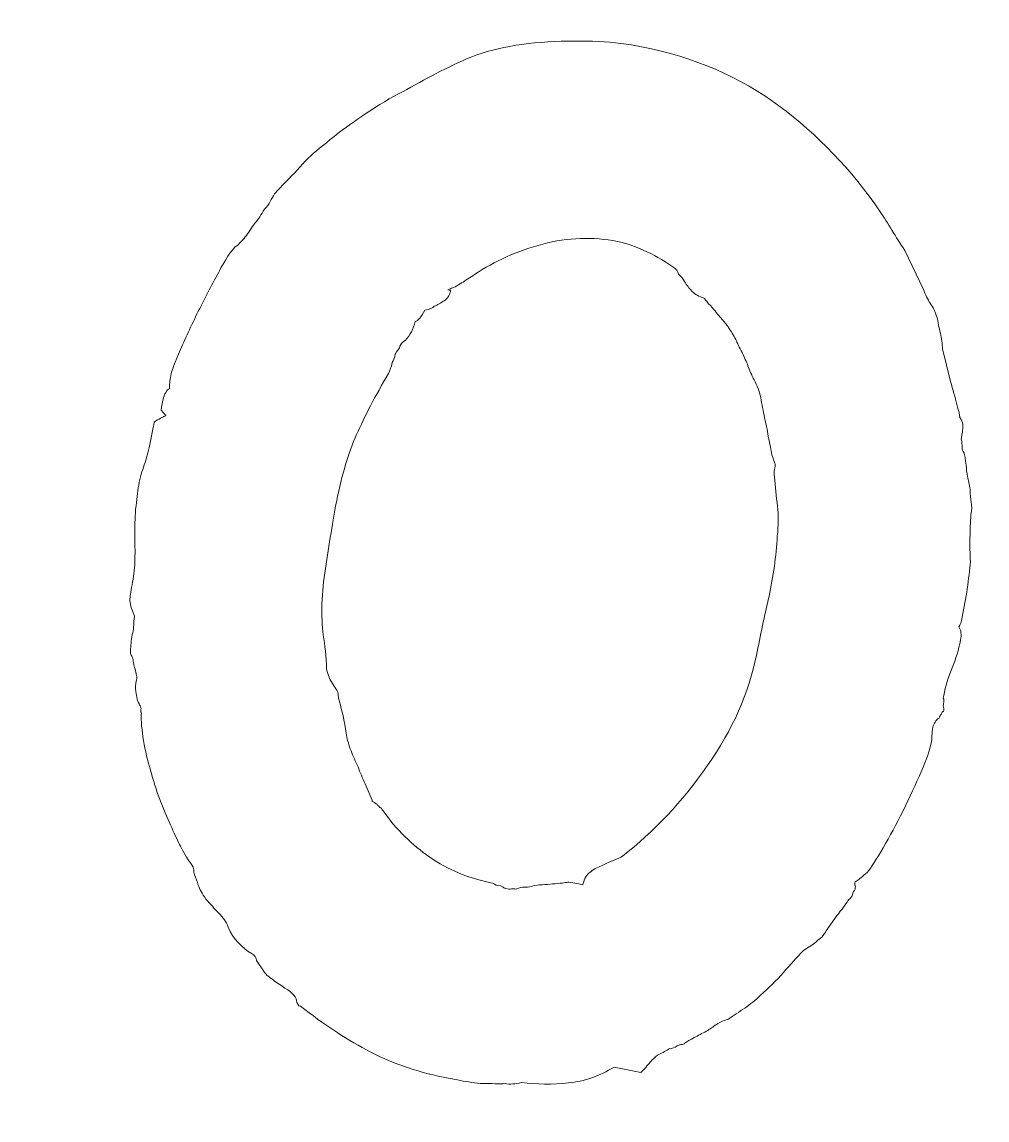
# Model space of a CAD drawing. Header units: inches. Extents: x 121 to 959, y -1009 to -71.
# Drawn here: x 675.9 to 766.6, y -844.8 to -741.6 of the extents above; entities that cross this region are included whole.
import ezdxf

# ---------------------------------------------------------------- set-up
doc = ezdxf.new("R2010")
doc.units = ezdxf.units.IN
doc.header["$MEASUREMENT"] = 0
doc.layers.add('Layer 1', color=7, linetype='Continuous')

# ---------------------------------------------------------------- blocks, each defined once
blk = doc.blocks.new('block 2')
at = {"layer": 'Layer 1', "true_color": 0xffffff}
h = blk.add_hatch(color=7, dxfattribs=at)
h.dxf.hatch_style = 2
edge = h.paths.add_edge_path()
edge.add_spline(control_points=[(948.83, -850.52), (940.57, -846.31), (933.03, -840.95), (925.39, -835.76), (918.44, -831.04), (911.5, -826.3), (904.38, -821.84), (896.69, -817.01), (888.49, -813.18), (879.6, -811.03), (879.18, -810.92), (878.81, -810.62), (878.36, -810.38), (878.82, -808.94), (879.23, -807.61), (879.68, -806.29), (885.3, -789.77), (893.79, -774.6), (901.91, -759.28), (904.91, -753.63), (909.51, -749.42), (915.28, -746.5), (919.16, -744.54), (920.59, -741.35), (919.61, -737.19), (918.85, -733.92), (916.91, -731.48), (913.83, -730.05), (912.82, -729.58), (911.75, -729.24), (910.69, -728.87), (887.41, -720.55), (863.88, -712.96), (840.19, -705.88), (824.37, -701.16), (808.45, -696.75), (792.69, -691.85), (780.01, -687.91), (767.46, -683.55), (754.88, -679.31), (753.87, -681.82), (752.78, -684.3), (751.51, -686.68), (750.68, -688.25), (749.55, -689.65), (748.21, -690.8), (748.21, -690.8), (747.22, -691.64), (747.22, -691.64), (748.74, -691.95), (750.26, -692.28), (751.66, -692.88), (761.92, -697.35), (772.05, -702.13), (782.38, -706.44), (795.84, -712.04), (809.99, -715.6), (823.88, -719.94), (845.6, -726.73), (867.27, -733.69), (888.96, -740.59), (889.88, -740.89), (890.77, -741.27), (891.92, -741.71), (887.9, -746.64), (885.25, -751.86), (882.91, -757.28), (880.74, -762.33), (878.4, -767.32), (876.19, -772.36), (872.55, -780.64), (868.7, -788.85), (865.41, -797.27), (861, -808.53), (859.1, -820.46), (856.91, -832.29), (854.77, -843.85), (852.81, -855.48), (848.96, -866.61), (844.47, -879.57), (839.59, -892.39), (834.88, -905.27), (834.82, -905.42), (834.64, -905.54), (834.3, -905.89), (827.72, -902.68), (821.97, -898.36), (816.18, -894.12), (815.72, -893.78), (815.41, -893.07), (815.29, -892.49), (814.87, -890.46), (813.59, -889.33), (811.78, -888.46), (802.4, -883.98), (792.6, -880.65), (782.6, -877.92), (769.92, -874.45), (757.13, -871.35), (744.49, -867.72), (718.64, -860.29), (692.47, -855.15), (665.46, -854.74), (653.39, -854.55), (641.53, -852.91), (629.95, -849.05), (621.33, -846.17), (612.42, -845.33), (603.79, -849.69), (602.61, -850.29), (601.34, -850.15), (599.99, -849.95), (596.59, -849.43), (593.15, -848.98), (589.71, -848.9), (579.88, -848.68), (570.83, -852), (561.86, -855.53), (559.96, -856.28), (559.31, -857.85), (559.81, -859.59), (560.3, -861.28), (561.73, -862.3), (563.66, -862.12), (565.24, -861.97), (566.79, -861.55), (568.36, -861.39), (573.28, -860.89), (578.19, -860.23), (583.12, -860.08), (588.53, -859.91), (593.66, -861.08), (598.03, -864.69), (600.37, -866.63), (603.15, -866.76), (605.97, -865.63), (606.49, -865.42), (606.99, -865.17), (607.49, -864.93), (612.6, -862.46), (617.88, -862.04), (623.29, -863.7), (625.96, -864.52), (628.56, -865.58), (631.23, -866.41), (634.78, -867.53), (638.33, -868.73), (641.95, -869.54), (648.55, -871.01), (655.31, -870.89), (662.02, -871.12), (677.8, -871.65), (693.54, -872.55), (709.06, -875.7), (717.39, -877.38), (725.53, -879.58), (733.31, -883.23), (744.8, -888.62), (756.59, -893.32), (768.71, -897.14), (769.21, -897.3), (769.67, -897.56), (770.31, -897.84), (769.87, -898.56), (769.57, -899.13), (769.2, -899.64), (764.86, -905.6), (760.48, -911.54), (756.16, -917.51), (754.09, -920.39), (751.91, -923.22), (750.16, -926.28), (748.75, -928.77), (747.79, -931.54), (746.84, -934.26), (746.1, -936.39), (746.39, -938.64), (747.82, -940.39), (749.8, -942.82), (751.77, -945.41), (754.26, -947.26), (761.37, -952.54), (768.57, -957.75), (776.06, -962.48), (785.61, -968.5), (795.48, -974), (805.2, -979.75), (806.4, -980.46), (807.6, -981.2), (808.69, -982.07), (819.69, -990.76), (831.79, -997.52), (844.87, -1002.51), (854.97, -1006.36), (865.35, -1008.94), (876.24, -1008.83), (879.22, -1008.8), (882.31, -1008.91), (884.27, -1005.93), (884.4, -1005.72), (884.73, -1005.63), (884.98, -1005.51), (888.73, -1003.87), (889.8, -1000.85), (889.36, -997.04), (888.82, -992.32), (889.48, -987.72), (890.91, -983.23), (892.27, -978.96), (893.72, -974.73), (895.19, -970.5), (897.2, -964.69), (898.18, -958.74), (897.72, -952.61), (897.36, -947.86), (896.93, -943.12), (896.41, -938.39), (895.81, -932.92), (895.09, -927.46), (894.36, -922), (894.19, -920.68), (894.51, -919.75), (895.56, -918.84), (904.58, -911.03), (912.11, -901.89), (919.23, -892.38), (922.64, -887.82), (926.16, -883.33), (929.9, -879.05), (934.69, -873.55), (940.48, -869.34), (947.44, -866.91), (947.71, -866.82), (947.98, -866.74), (948.23, -866.62), (951.7, -864.88), (953.6, -862.05), (953.83, -858.2), (954.04, -854.47), (952.03, -852.14), (948.83, -850.52)], knot_values=[0, 0, 0, 0, 1, 1, 1, 2, 2, 2, 3, 3, 3, 4, 4, 4, 5, 5, 5, 6, 6, 6, 7, 7, 7, 8, 8, 8, 9, 9, 9, 10, 10, 10, 11, 11, 11, 12, 12, 12, 13, 13, 13, 14, 14, 14, 15, 15, 15, 16, 16, 16, 17, 17, 17, 18, 18, 18, 19, 19, 19, 20, 20, 20, 21, 21, 21, 22, 22, 22, 23, 23, 23, 24, 24, 24, 25, 25, 25, 26, 26, 26, 27, 27, 27, 28, 28, 28, 29, 29, 29, 30, 30, 30, 31, 31, 31, 32, 32, 32, 33, 33, 33, 34, 34, 34, 35, 35, 35, 36, 36, 36, 37, 37, 37, 38, 38, 38, 39, 39, 39, 40, 40, 40, 41, 41, 41, 42, 42, 42, 43, 43, 43, 44, 44, 44, 45, 45, 45, 46, 46, 46, 47, 47, 47, 48, 48, 48, 49, 49, 49, 50, 50, 50, 51, 51, 51, 52, 52, 52, 53, 53, 53, 54, 54, 54, 55, 55, 55, 56, 56, 56, 57, 57, 57, 58, 58, 58, 59, 59, 59, 60, 60, 60, 61, 61, 61, 62, 62, 62, 63, 63, 63, 64, 64, 64, 65, 65, 65, 66, 66, 66, 67, 67, 67, 68, 68, 68, 69, 69, 69, 70, 70, 70, 71, 71, 71, 72, 72, 72, 73, 73, 73, 74, 74, 74, 75, 75, 75, 76, 76, 76, 77, 77, 77, 78, 78, 78, 79, 79, 79, 80, 80, 80, 80], degree=3, periodic=1)
edge = h.paths.add_edge_path()
edge.add_spline(control_points=[(817.98, -917.41), (821.71, -919.53), (825.21, -921.52), (829.21, -923.8), (824.51, -925.13), (820.18, -925.06), (815.36, -925.1), (816.31, -922.32), (817.1, -919.99), (817.98, -917.41)], knot_values=[0, 0, 0, 0, 1, 1, 1, 2, 2, 2, 3, 3, 3, 3], degree=3, periodic=1)
edge = h.paths.add_edge_path()
edge.add_spline(control_points=[(812.85, -913.76), (810.26, -918.3), (806.79, -921.65), (802.86, -924.49), (802.03, -925.09), (800.6, -924.87), (799.16, -925.06), (801.72, -919.7), (804.09, -914.7), (806.64, -909.36), (808.77, -910.88), (810.8, -912.31), (812.85, -913.76)], knot_values=[0, 0, 0, 0, 1, 1, 1, 2, 2, 2, 3, 3, 3, 4, 4, 4, 4], degree=3, periodic=1)
edge = h.paths.add_edge_path()
edge.add_spline(control_points=[(801.46, -906.36), (798.48, -910.43), (795.5, -914.55), (792.45, -918.63), (791.34, -920.12), (790.08, -921.5), (788.87, -922.91), (786.72, -925.4), (786.56, -925.44), (782.53, -924.87), (787.29, -918.09), (792.12, -911.49), (794.82, -903.54), (798.23, -903.61), (798.72, -903.82), (801.46, -906.36)], knot_values=[0, 0, 0, 0, 1, 1, 1, 2, 2, 2, 3, 3, 3, 4, 4, 4, 5, 5, 5, 5], degree=3, periodic=1)
edge = h.paths.add_edge_path()
edge.add_spline(control_points=[(771.34, -925.25), (770.48, -926.35), (769.57, -926.77), (768.01, -926.41), (773.14, -918.14), (779.8, -910.83), (781.75, -900.73), (783.9, -901.23), (785.6, -901.62), (787.52, -902.07), (787.23, -902.9), (787.07, -903.6), (786.78, -904.23), (784.12, -909.8), (780.97, -915.02), (776.47, -919.37), (774.6, -921.17), (772.95, -923.21), (771.34, -925.25)], knot_values=[0, 0, 0, 0, 1, 1, 1, 2, 2, 2, 3, 3, 3, 4, 4, 4, 5, 5, 5, 6, 6, 6, 6], degree=3, periodic=1)
edge = h.paths.add_edge_path()
edge.add_spline(control_points=[(925.53, -858.87), (918.26, -864.43), (912.25, -871.15), (907.33, -878.85), (904.26, -883.64), (901.33, -888.53), (898.21, -893.29), (894.44, -899.03), (889.93, -904.05), (884.05, -907.81), (878.8, -911.17), (876.63, -916.43), (876.68, -922.42), (876.71, -927.15), (877.46, -931.88), (877.97, -936.6), (878.35, -940.12), (879.01, -943.62), (879.27, -947.15), (879.72, -953.28), (878.44, -959.22), (876.83, -965.09), (875.16, -971.2), (873.36, -977.29), (871.88, -983.45), (871.14, -986.5), (870.99, -989.69), (870.53, -993.17), (868.46, -992.22), (866.63, -991.31), (864.75, -990.52), (857.52, -987.5), (850.19, -984.71), (843.07, -981.45), (837.48, -978.9), (832.14, -975.82), (826.71, -972.93), (825.97, -972.55), (825.14, -972.1), (824.7, -971.44), (822.96, -968.84), (820.29, -967.47), (817.72, -965.97), (806.44, -959.38), (795.14, -952.82), (783.86, -946.24), (782.91, -945.68), (782.02, -945.02), (780.5, -944.01), (782.37, -943.78), (783.59, -943.6), (784.82, -943.49), (787.06, -943.29), (789.41, -942.61), (791.49, -943.1), (793.42, -943.56), (795, -945.39), (796.85, -946.4), (799.3, -947.74), (801.78, -949.09), (804.39, -950.07), (813.16, -953.37), (821.38, -957.77), (829.4, -962.54), (837.34, -967.26), (845.19, -972.15), (853.08, -976.95), (853.79, -977.39), (854.5, -977.94), (855.28, -978.13), (855.78, -978.25), (856.64, -977.96), (856.92, -977.56), (857.19, -977.18), (857.09, -976.29), (856.81, -975.85), (856.36, -975.18), (855.63, -974.67), (854.99, -974.13), (841.63, -962.74), (828.03, -951.65), (813.26, -942.1), (813.03, -941.95), (812.84, -941.75), (812.45, -941.41), (813.77, -940.53), (814.96, -940.36), (816.25, -941.23), (825.25, -947.36), (835.48, -951.11), (845.06, -956.13), (845.39, -956.3), (845.76, -956.61), (846.07, -956.57), (846.65, -956.48), (847.34, -956.32), (847.7, -955.93), (847.91, -955.71), (847.73, -954.86), (847.45, -954.5), (847, -953.93), (846.33, -953.53), (845.75, -953.06), (840.68, -948.93), (835.61, -944.82), (830.55, -940.69), (829.77, -940.05), (829.06, -939.34), (828.1, -938.45), (831.18, -937.29), (833.91, -936.21), (836.69, -935.27), (837.18, -935.11), (837.94, -935.47), (838.46, -935.77), (846.08, -940.16), (853.45, -944.9), (860.09, -950.69), (860.44, -951), (860.79, -951.34), (861.18, -951.57), (862.25, -952.18), (863.34, -952.22), (864.29, -951.37), (865.3, -950.46), (865.59, -949.3), (864.94, -948.08), (864.55, -947.34), (864, -946.69), (863.49, -946.03), (858.9, -940.2), (853.49, -935.21), (847.84, -930.44), (847.19, -929.9), (846.54, -929.37), (845.93, -928.8), (844.82, -927.78), (844.53, -926.48), (845.61, -925.72), (848.75, -923.52), (849.5, -920.17), (850.41, -916.83), (850.53, -916.4), (850.78, -916), (851.05, -915.41), (852.27, -916.12), (853.37, -916.8), (854.52, -917.4), (856.55, -918.46), (858.44, -918.02), (859.66, -916.23), (860.82, -914.53), (860.61, -912.78), (858.92, -911.26), (857.32, -909.84), (855.64, -908.51), (853.77, -906.95), (854.39, -905.18), (855.02, -903.38), (855.73, -901.35), (857.35, -902.9), (858.69, -904.27), (860.12, -905.54), (861.79, -907.02), (863.5, -907.05), (864.84, -905.74), (866.22, -904.39), (866.23, -902.74), (864.74, -901.04), (862.85, -898.88), (861.12, -896.45), (857.65, -896.31), (858.67, -893.64), (859.59, -891.23), (860.56, -888.69), (863.77, -890.6), (866.77, -892.46), (869.83, -894.19), (872.02, -895.42), (873.98, -894.75), (874.96, -892.63), (875.71, -891.03), (875.24, -889.67), (874.05, -888.58), (870.96, -885.75), (867.82, -882.98), (864.69, -880.18), (864.49, -880), (864.28, -879.82), (863.88, -879.46), (864.52, -877.43), (865.18, -875.32), (865.94, -872.91), (866.95, -873.49), (867.82, -873.93), (868.64, -874.46), (872.47, -876.94), (876.28, -879.47), (880.14, -881.93), (881.08, -882.52), (882.1, -883.06), (883.16, -883.36), (884.53, -883.76), (885.74, -883.23), (886.6, -882.08), (887.39, -881.03), (887.23, -879.89), (886.48, -878.96), (884.57, -876.55), (882.78, -873.99), (880.55, -871.91), (876.88, -868.49), (872.9, -865.39), (868.75, -861.9), (868.96, -860.97), (869.27, -859.67), (869.67, -857.93), (872.73, -859.47), (875.62, -860.58), (878.13, -862.27), (881.91, -864.8), (885.46, -867.71), (889.04, -870.53), (889.95, -871.24), (890.72, -871.99), (891.98, -871.82), (893.97, -871.55), (895.05, -869.69), (894.18, -867.9), (893.89, -867.32), (893.46, -866.81), (893.07, -866.29), (887.58, -858.9), (880.72, -853.11), (872.6, -848.8), (872.27, -848.63), (871.97, -848.42), (871.53, -848.15), (871.78, -846.6), (872.03, -845.06), (872.32, -843.25), (873.03, -843.64), (873.57, -843.91), (874.08, -844.22), (877.84, -846.48), (881.55, -848.81), (885.35, -850.99), (889.9, -853.6), (894.4, -856.24), (898.11, -860.01), (899.06, -860.97), (900.07, -861.47), (901.32, -860.56), (902.47, -859.73), (902.73, -858.2), (901.9, -856.81), (901.52, -856.18), (901.04, -855.58), (900.52, -855.05), (897.08, -851.5), (893.69, -847.9), (890.14, -844.46), (886.59, -841.02), (882.84, -837.78), (879.24, -834.39), (877.79, -833.03), (876.37, -831.71), (874.04, -831.74), (874.15, -827.55), (875.09, -823.7), (876.01, -819.37), (877.08, -820.15), (877.88, -820.7), (878.65, -821.3), (889.04, -829.37), (899.39, -837.51), (909.85, -845.49), (914.74, -849.23), (919.86, -852.68), (924.87, -856.26), (925.46, -856.68), (926.04, -857.13), (926.83, -857.71), (926.31, -858.18), (925.95, -858.56), (925.53, -858.87)], knot_values=[0, 0, 0, 0, 1, 1, 1, 2, 2, 2, 3, 3, 3, 4, 4, 4, 5, 5, 5, 6, 6, 6, 7, 7, 7, 8, 8, 8, 9, 9, 9, 10, 10, 10, 11, 11, 11, 12, 12, 12, 13, 13, 13, 14, 14, 14, 15, 15, 15, 16, 16, 16, 17, 17, 17, 18, 18, 18, 19, 19, 19, 20, 20, 20, 21, 21, 21, 22, 22, 22, 23, 23, 23, 24, 24, 24, 25, 25, 25, 26, 26, 26, 27, 27, 27, 28, 28, 28, 29, 29, 29, 30, 30, 30, 31, 31, 31, 32, 32, 32, 33, 33, 33, 34, 34, 34, 35, 35, 35, 36, 36, 36, 37, 37, 37, 38, 38, 38, 39, 39, 39, 40, 40, 40, 41, 41, 41, 42, 42, 42, 43, 43, 43, 44, 44, 44, 45, 45, 45, 46, 46, 46, 47, 47, 47, 48, 48, 48, 49, 49, 49, 50, 50, 50, 51, 51, 51, 52, 52, 52, 53, 53, 53, 54, 54, 54, 55, 55, 55, 56, 56, 56, 57, 57, 57, 58, 58, 58, 59, 59, 59, 60, 60, 60, 61, 61, 61, 62, 62, 62, 63, 63, 63, 64, 64, 64, 65, 65, 65, 66, 66, 66, 67, 67, 67, 68, 68, 68, 69, 69, 69, 70, 70, 70, 71, 71, 71, 72, 72, 72, 73, 73, 73, 74, 74, 74, 75, 75, 75, 76, 76, 76, 77, 77, 77, 78, 78, 78, 79, 79, 79, 80, 80, 80, 81, 81, 81, 82, 82, 82, 83, 83, 83, 84, 84, 84, 85, 85, 85, 86, 86, 86, 87, 87, 87, 88, 88, 88, 89, 89, 89, 90, 90, 90, 91, 91, 91, 92, 92, 92, 93, 93, 93, 94, 94, 94, 95, 95, 95, 95], degree=3, periodic=1)
at = {"layer": 'Layer 1', "lineweight": 0}
for points, knots in [([(948.83, -850.52), (940.57, -846.31), (933.03, -840.95), (925.39, -835.76), (918.44, -831.04), (911.5, -826.3), (904.38, -821.84), (896.69, -817.01), (888.49, -813.18), (879.6, -811.03), (879.18, -810.92), (878.81, -810.62), (878.36, -810.38), (878.82, -808.94), (879.23, -807.61), (879.68, -806.29), (885.3, -789.77), (893.79, -774.6), (901.91, -759.28), (904.91, -753.63), (909.51, -749.42), (915.28, -746.5), (919.16, -744.54), (920.59, -741.35), (919.61, -737.19), (918.85, -733.92), (916.91, -731.48), (913.83, -730.05), (912.82, -729.58), (911.75, -729.24), (910.69, -728.87), (887.41, -720.55), (863.88, -712.96), (840.19, -705.88), (824.37, -701.16), (808.45, -696.75), (792.69, -691.85), (780.01, -687.91), (767.46, -683.55), (754.88, -679.31), (753.87, -681.82), (752.78, -684.3), (751.51, -686.68), (750.68, -688.25), (749.55, -689.65), (748.21, -690.8), (748.21, -690.8), (747.22, -691.64), (747.22, -691.64), (748.74, -691.95), (750.26, -692.28), (751.66, -692.88), (761.92, -697.35), (772.05, -702.13), (782.38, -706.44), (795.84, -712.04), (809.99, -715.6), (823.88, -719.94), (845.6, -726.73), (867.27, -733.69), (888.96, -740.59), (889.88, -740.89), (890.77, -741.27), (891.92, -741.71), (887.9, -746.64), (885.25, -751.86), (882.91, -757.28), (880.74, -762.33), (878.4, -767.32), (876.19, -772.36), (872.55, -780.64), (868.7, -788.85), (865.41, -797.27), (861, -808.53), (859.1, -820.46), (856.91, -832.29), (854.77, -843.85), (852.81, -855.48), (848.96, -866.61), (844.47, -879.57), (839.59, -892.39), (834.88, -905.27), (834.82, -905.42), (834.64, -905.54), (834.3, -905.89), (827.72, -902.68), (821.97, -898.36), (816.18, -894.12), (815.72, -893.78), (815.41, -893.07), (815.29, -892.49), (814.87, -890.46), (813.59, -889.33), (811.78, -888.46), (802.4, -883.98), (792.6, -880.65), (782.6, -877.92), (769.92, -874.45), (757.13, -871.35), (744.49, -867.72), (718.64, -860.29), (692.47, -855.15), (665.46, -854.74), (653.39, -854.55), (641.53, -852.91), (629.95, -849.05), (621.33, -846.17), (612.42, -845.33), (603.79, -849.69), (602.61, -850.29), (601.34, -850.15), (599.99, -849.95), (596.59, -849.43), (593.15, -848.98), (589.71, -848.9), (579.88, -848.68), (570.83, -852), (561.86, -855.53), (559.96, -856.28), (559.31, -857.85), (559.81, -859.59), (560.3, -861.28), (561.73, -862.3), (563.66, -862.12), (565.24, -861.97), (566.79, -861.55), (568.36, -861.39), (573.28, -860.89), (578.19, -860.23), (583.12, -860.08), (588.53, -859.91), (593.66, -861.08), (598.03, -864.69), (600.37, -866.63), (603.15, -866.76), (605.97, -865.63), (606.49, -865.42), (606.99, -865.17), (607.49, -864.93), (612.6, -862.46), (617.88, -862.04), (623.29, -863.7), (625.96, -864.52), (628.56, -865.58), (631.23, -866.41), (634.78, -867.53), (638.33, -868.73), (641.95, -869.54), (648.55, -871.01), (655.31, -870.89), (662.02, -871.12), (677.8, -871.65), (693.54, -872.55), (709.06, -875.7), (717.39, -877.38), (725.53, -879.58), (733.31, -883.23), (744.8, -888.62), (756.59, -893.32), (768.71, -897.14), (769.21, -897.3), (769.67, -897.56), (770.31, -897.84), (769.87, -898.56), (769.57, -899.13), (769.2, -899.64), (764.86, -905.6), (760.48, -911.54), (756.16, -917.51), (754.09, -920.39), (751.91, -923.22), (750.16, -926.28), (748.75, -928.77), (747.79, -931.54), (746.84, -934.26), (746.1, -936.39), (746.39, -938.64), (747.82, -940.39), (749.8, -942.82), (751.77, -945.41), (754.26, -947.26), (761.37, -952.54), (768.57, -957.75), (776.06, -962.48), (785.61, -968.5), (795.48, -974), (805.2, -979.75), (806.4, -980.46), (807.6, -981.2), (808.69, -982.07), (819.69, -990.76), (831.79, -997.52), (844.87, -1002.51), (854.97, -1006.36), (865.35, -1008.94), (876.24, -1008.83), (879.22, -1008.8), (882.31, -1008.91), (884.27, -1005.93), (884.4, -1005.72), (884.73, -1005.63), (884.98, -1005.51), (888.73, -1003.87), (889.8, -1000.85), (889.36, -997.04), (888.82, -992.32), (889.48, -987.72), (890.91, -983.23), (892.27, -978.96), (893.72, -974.73), (895.19, -970.5), (897.2, -964.69), (898.18, -958.74), (897.72, -952.61), (897.36, -947.86), (896.93, -943.12), (896.41, -938.39), (895.81, -932.92), (895.09, -927.46), (894.36, -922), (894.19, -920.68), (894.51, -919.75), (895.56, -918.84), (904.58, -911.03), (912.11, -901.89), (919.23, -892.38), (922.64, -887.82), (926.16, -883.33), (929.9, -879.05), (934.69, -873.55), (940.48, -869.34), (947.44, -866.91), (947.71, -866.82), (947.98, -866.74), (948.23, -866.62), (951.7, -864.88), (953.6, -862.05), (953.83, -858.2), (954.04, -854.47), (952.03, -852.14), (948.83, -850.52)], [0, 0, 0, 0, 1, 1, 1, 2, 2, 2, 3, 3, 3, 4, 4, 4, 5, 5, 5, 6, 6, 6, 7, 7, 7, 8, 8, 8, 9, 9, 9, 10, 10, 10, 11, 11, 11, 12, 12, 12, 13, 13, 13, 14, 14, 14, 15, 15, 15, 16, 16, 16, 17, 17, 17, 18, 18, 18, 19, 19, 19, 20, 20, 20, 21, 21, 21, 22, 22, 22, 23, 23, 23, 24, 24, 24, 25, 25, 25, 26, 26, 26, 27, 27, 27, 28, 28, 28, 29, 29, 29, 30, 30, 30, 31, 31, 31, 32, 32, 32, 33, 33, 33, 34, 34, 34, 35, 35, 35, 36, 36, 36, 37, 37, 37, 38, 38, 38, 39, 39, 39, 40, 40, 40, 41, 41, 41, 42, 42, 42, 43, 43, 43, 44, 44, 44, 45, 45, 45, 46, 46, 46, 47, 47, 47, 48, 48, 48, 49, 49, 49, 50, 50, 50, 51, 51, 51, 52, 52, 52, 53, 53, 53, 54, 54, 54, 55, 55, 55, 56, 56, 56, 57, 57, 57, 58, 58, 58, 59, 59, 59, 60, 60, 60, 61, 61, 61, 62, 62, 62, 63, 63, 63, 64, 64, 64, 65, 65, 65, 66, 66, 66, 67, 67, 67, 68, 68, 68, 69, 69, 69, 70, 70, 70, 71, 71, 71, 72, 72, 72, 73, 73, 73, 74, 74, 74, 75, 75, 75, 76, 76, 76, 77, 77, 77, 78, 78, 78, 79, 79, 79, 80, 80, 80, 80]), ([(764.34, -779.61), (764.34, -779.34), (764.24, -779.04), (764.03, -778.72), (764.05, -778.64), (763.96, -778.25), (763.78, -777.57), (763.59, -776.89), (763.39, -776.16), (763.18, -775.38), (763.18, -775.38), (762.41, -772.33), (762.41, -772.33), (762.41, -771.87), (762.34, -771.38), (762.22, -770.85), (762.1, -770.32), (761.99, -769.81), (761.9, -769.33), (761.73, -768.84), (761.51, -768.41), (761.27, -768.04), (761.02, -767.67), (760.81, -767.23), (760.63, -766.74), (760.63, -766.74), (758.88, -763.08), (758.88, -763.08), (758.45, -762.44), (758.05, -761.81), (757.67, -761.18), (757.29, -760.55), (756.92, -759.98), (756.57, -759.44), (753.86, -755.5), (750.68, -752.18), (747.04, -749.48), (743.4, -746.77), (739.1, -744.93), (734.15, -743.94), (731.68, -743.44), (728.74, -743.3), (725.34, -743.49), (721.95, -743.69), (719.13, -744.34), (716.89, -745.46), (715.77, -745.97), (714.7, -746.51), (713.67, -747.09), (712.63, -747.67), (711.55, -748.25), (710.42, -748.85), (709.27, -749.54), (708.18, -750.25), (707.17, -750.96), (706.15, -751.68), (705.15, -752.45), (704.16, -753.26), (703.4, -753.84), (702.69, -754.51), (702.04, -755.25), (701.38, -755.99), (700.66, -756.74), (699.87, -757.5), (699.74, -757.66), (699.61, -757.87), (699.47, -758.11), (699.32, -758.36), (699.18, -758.61), (699.04, -758.86), (698.81, -759.09), (698.63, -759.32), (698.49, -759.57), (698.34, -759.82), (698.21, -760.02), (698.09, -760.18), (697.72, -760.66), (697.4, -761.1), (697.13, -761.51), (696.87, -761.92), (696.51, -762.31), (696.07, -762.68), (695.76, -762.89), (695.27, -763.57), (694.63, -764.73), (693.99, -765.89), (693.32, -767.16), (692.63, -768.54), (691.94, -769.92), (691.34, -771.2), (690.83, -772.39), (690.31, -773.57), (690.01, -774.39), (689.92, -774.83), (689.82, -775.36), (689.78, -775.76), (689.82, -776.05), (689.52, -776.17), (689.31, -776.54), (689.18, -777.16), (689.18, -777.16), (689.05, -777.82), (689.05, -777.82), (689.05, -777.82), (689, -778.09), (689, -778.09), (689, -778.09), (689.45, -778.59), (689.45, -778.59), (689.34, -778.66), (689.21, -778.73), (689.06, -778.79), (688.91, -778.86), (688.73, -778.96), (688.52, -779.1), (688.52, -779.1), (688.36, -779.2), (688.36, -779.2), (688.36, -779.2), (688.31, -779.47), (688.31, -779.47), (688.31, -779.47), (688.26, -779.73), (688.26, -779.73), (688.26, -779.73), (687.94, -781.32), (687.94, -781.32), (687.8, -782.03), (687.62, -782.66), (687.42, -783.22), (687.22, -783.78), (687.05, -784.41), (686.9, -785.12), (686.84, -785.47), (686.79, -785.83), (686.76, -786.19), (686.73, -786.56), (686.68, -786.96), (686.59, -787.4), (686.59, -787.86), (686.58, -788.27), (686.55, -788.63), (686.52, -788.99), (686.52, -789.36), (686.54, -789.73), (686.55, -790.56), (686.56, -791.35), (686.55, -792.08), (686.54, -792.82), (686.46, -793.53), (686.33, -794.24), (686.18, -794.95), (686.1, -795.48), (686.07, -795.85), (686.05, -796.21), (686.19, -796.74), (686.51, -797.45), (686.51, -797.45), (686.46, -797.72), (686.46, -797.72), (686.46, -798.18), (686.41, -798.67), (686.3, -799.2), (686.19, -799.73), (686.14, -800.23), (686.14, -800.69), (686.11, -800.86), (686.12, -801.01), (686.2, -801.11), (686.26, -801.22), (686.33, -801.37), (686.38, -801.56), (686.37, -801.65), (686.41, -801.89), (686.52, -802.28), (686.57, -802.47), (686.62, -802.67), (686.67, -802.86), (686.72, -803.06), (686.74, -803.24), (686.7, -803.42), (686.61, -803.86), (686.58, -804.22), (686.62, -804.51), (686.66, -804.79), (686.7, -805.03), (686.75, -805.22), (686.81, -805.42), (686.87, -805.57), (686.94, -805.67), (687.01, -805.78), (687.07, -805.93), (687.12, -806.12), (687.09, -806.3), (687.09, -806.41), (687.12, -806.47), (687.16, -806.52), (687.16, -806.64), (687.13, -806.81), (687.14, -807.64), (687.24, -808.54), (687.42, -809.49), (687.59, -810.45), (687.82, -811.36), (688.11, -812.25), (688.38, -813.22), (688.67, -814.13), (689.01, -814.98), (689.35, -815.83), (689.68, -816.61), (690, -817.31), (690.31, -818.02), (690.59, -818.6), (690.82, -819.06), (691.05, -819.52), (691.41, -820.13), (691.91, -820.87), (691.91, -820.87), (692.01, -821.03), (692.01, -821.03), (692.06, -821.22), (692.09, -821.34), (692.08, -821.38), (692.07, -821.43), (692.09, -821.55), (692.14, -821.74), (692.27, -822.04), (692.39, -822.37), (692.5, -822.71), (692.62, -823.06), (692.85, -823.49), (693.21, -824.02), (693.44, -824.25), (693.64, -824.48), (693.83, -824.7), (694.02, -824.92), (694.22, -825.15), (694.45, -825.37), (694.84, -825.73), (695.13, -826.15), (695.3, -826.65), (695.81, -827.76), (696.57, -828.6), (697.56, -829.17), (697.81, -829.31), (697.95, -829.52), (697.98, -829.8), (697.98, -829.8), (698.62, -830.76), (698.62, -830.76), (698.76, -830.97), (698.91, -831.14), (699.07, -831.26), (699.23, -831.39), (699.39, -831.51), (699.55, -831.63), (699.71, -831.76), (699.89, -831.89), (700.09, -832.02), (700.3, -832.15), (700.48, -832.28), (700.64, -832.4), (701.38, -832.82), (701.75, -833.27), (701.75, -833.73), (701.75, -833.73), (701.96, -834.04), (701.96, -834.04), (701.96, -834.04), (702.1, -834.07), (702.1, -834.07), (703.21, -834.94), (704.25, -835.7), (705.23, -836.35), (706.2, -837), (707.23, -837.62), (708.3, -838.2), (710.55, -839.39), (712.95, -840.24), (715.52, -840.75), (715.87, -840.82), (716.4, -840.93), (717.11, -841.07), (717.82, -841.21), (718.53, -841.3), (719.26, -841.36), (719.63, -841.34), (719.99, -841.34), (720.36, -841.37), (720.72, -841.39), (721.04, -841.39), (721.32, -841.36), (721.77, -841.44), (722.28, -841.41), (722.86, -841.25), (724.3, -841.44), (725.76, -841.46), (727.27, -841.3), (728.77, -841.14), (730.2, -840.65), (731.56, -839.81), (731.56, -839.81), (734.08, -840.32), (734.08, -840.32), (734.08, -840.32), (734.43, -839.97), (734.43, -839.97), (734.55, -839.81), (734.73, -839.6), (734.97, -839.32), (735.21, -839.05), (735.43, -838.84), (735.65, -838.7), (736.16, -838.43), (736.52, -838.23), (736.73, -838.09), (737.02, -838.05), (737.26, -837.97), (737.48, -837.82), (737.58, -837.75), (737.71, -837.71), (737.85, -837.69), (737.99, -837.67), (738.11, -837.63), (738.22, -837.56), (738.43, -837.42), (738.72, -837.24), (739.08, -837.04), (739.44, -836.84), (739.83, -836.64), (740.24, -836.44), (740.55, -836.23), (740.87, -836.02), (741.19, -835.8), (741.51, -835.59), (741.86, -835.44), (742.25, -835.33), (742.78, -834.97), (743.31, -834.62), (743.84, -834.27), (744.37, -833.91), (744.87, -833.5), (745.33, -833.05), (746.1, -832.37), (746.82, -831.67), (747.47, -830.92), (748.12, -830.18), (748.74, -829.5), (749.33, -828.88), (749.33, -828.88), (749.65, -828.67), (749.65, -828.67), (749.65, -828.67), (750.13, -828.35), (750.13, -828.35), (750.33, -828.21), (750.5, -828.08), (750.61, -827.97), (750.73, -827.85), (750.89, -827.72), (751.1, -827.58), (751.23, -827.42), (751.42, -827.14), (751.69, -826.73), (751.95, -826.33), (752.27, -825.88), (752.64, -825.4), (753.14, -824.77), (753.45, -824.33), (753.6, -824.08), (753.81, -823.94), (753.93, -823.78), (753.97, -823.6), (754, -823.42), (754.04, -823.32), (754.1, -823.28), (754.15, -823.25), (754.19, -823.19), (754.21, -823.1), (754.24, -822.92), (754.24, -822.81), (754.21, -822.75), (754.17, -822.7), (754.17, -822.58), (754.21, -822.41), (754.21, -822.41), (754.37, -822.3), (754.37, -822.3), (754.58, -822.16), (754.9, -821.9), (755.35, -821.53), (755.72, -821.05), (756.22, -820.28), (756.84, -819.21), (757.47, -818.14), (758.09, -816.98), (758.71, -815.72), (759.33, -814.47), (759.89, -813.25), (760.41, -812.06), (760.92, -810.88), (761.24, -809.98), (761.36, -809.36), (761.4, -809.18), (761.42, -808.95), (761.43, -808.68), (761.44, -808.4), (761.47, -808.13), (761.52, -807.87), (761.59, -807.52), (761.79, -807.23), (762.11, -807.02), (762.14, -806.85), (762.21, -806.72), (762.31, -806.65), (762.35, -806.47), (762.41, -806.39), (762.5, -806.41), (762.5, -806.41), (762.53, -806.28), (762.53, -806.28), (762.54, -806.19), (762.54, -806.1), (762.51, -806), (762.49, -805.9), (762.48, -805.81), (762.5, -805.72), (762.5, -805.72), (762.55, -805.46), (762.55, -805.46), (762.57, -805.37), (762.56, -805.3), (762.53, -805.24), (762.49, -805.19), (762.48, -805.12), (762.5, -805.03), (762.5, -805.03), (762.53, -804.9), (762.53, -804.9), (762.7, -804.02), (762.97, -803.15), (763.32, -802.3), (763.67, -801.45), (763.94, -800.59), (764.12, -799.7), (764.22, -799.17), (764.17, -798.75), (763.96, -798.43), (764.08, -798.27), (764.19, -797.97), (764.27, -797.53), (764.45, -796.64), (764.61, -795.75), (764.74, -794.86), (764.87, -793.97), (764.97, -793.11), (765.04, -792.3), (765, -791.56), (764.99, -790.82), (765, -790.09), (765.01, -789.35), (765.04, -788.62), (765.09, -787.9), (765.18, -787.46), (765.19, -787.07), (765.12, -786.73), (765.05, -786.4), (765.01, -786), (765.01, -785.54), (764.92, -785.06), (764.84, -784.66), (764.78, -784.32), (764.7, -783.98), (764.66, -783.63), (764.64, -783.26), (764.57, -782.69), (764.51, -782.31), (764.46, -782.12), (764.31, -781.9), (764.25, -781.76), (764.27, -781.67), (764.29, -781.58), (764.27, -781.44), (764.22, -781.24), (764.25, -781.07), (764.23, -780.92), (764.16, -780.82), (764.16, -780.82), (764.27, -780.29), (764.27, -780.29), (764.3, -780.11), (764.33, -779.88), (764.34, -779.61)], [0, 0, 0, 0, 1, 1, 1, 2, 2, 2, 3, 3, 3, 4, 4, 4, 5, 5, 5, 6, 6, 6, 7, 7, 7, 8, 8, 8, 9, 9, 9, 10, 10, 10, 11, 11, 11, 12, 12, 12, 13, 13, 13, 14, 14, 14, 15, 15, 15, 16, 16, 16, 17, 17, 17, 18, 18, 18, 19, 19, 19, 20, 20, 20, 21, 21, 21, 22, 22, 22, 23, 23, 23, 24, 24, 24, 25, 25, 25, 26, 26, 26, 27, 27, 27, 28, 28, 28, 29, 29, 29, 30, 30, 30, 31, 31, 31, 32, 32, 32, 33, 33, 33, 34, 34, 34, 35, 35, 35, 36, 36, 36, 37, 37, 37, 38, 38, 38, 39, 39, 39, 40, 40, 40, 41, 41, 41, 42, 42, 42, 43, 43, 43, 44, 44, 44, 45, 45, 45, 46, 46, 46, 47, 47, 47, 48, 48, 48, 49, 49, 49, 50, 50, 50, 51, 51, 51, 52, 52, 52, 53, 53, 53, 54, 54, 54, 55, 55, 55, 56, 56, 56, 57, 57, 57, 58, 58, 58, 59, 59, 59, 60, 60, 60, 61, 61, 61, 62, 62, 62, 63, 63, 63, 64, 64, 64, 65, 65, 65, 66, 66, 66, 67, 67, 67, 68, 68, 68, 69, 69, 69, 70, 70, 70, 71, 71, 71, 72, 72, 72, 73, 73, 73, 74, 74, 74, 75, 75, 75, 76, 76, 76, 77, 77, 77, 78, 78, 78, 79, 79, 79, 80, 80, 80, 81, 81, 81, 82, 82, 82, 83, 83, 83, 84, 84, 84, 85, 85, 85, 86, 86, 86, 87, 87, 87, 88, 88, 88, 89, 89, 89, 90, 90, 90, 91, 91, 91, 92, 92, 92, 93, 93, 93, 94, 94, 94, 95, 95, 95, 96, 96, 96, 97, 97, 97, 98, 98, 98, 99, 99, 99, 100, 100, 100, 101, 101, 101, 102, 102, 102, 103, 103, 103, 104, 104, 104, 105, 105, 105, 106, 106, 106, 107, 107, 107, 108, 108, 108, 109, 109, 109, 110, 110, 110, 111, 111, 111, 112, 112, 112, 113, 113, 113, 114, 114, 114, 115, 115, 115, 116, 116, 116, 117, 117, 117, 118, 118, 118, 119, 119, 119, 120, 120, 120, 121, 121, 121, 122, 122, 122, 123, 123, 123, 124, 124, 124, 125, 125, 125, 126, 126, 126, 127, 127, 127, 128, 128, 128, 129, 129, 129, 130, 130, 130, 131, 131, 131, 132, 132, 132, 133, 133, 133, 134, 134, 134, 135, 135, 135, 136, 136, 136, 137, 137, 137, 138, 138, 138, 139, 139, 139, 140, 140, 140, 141, 141, 141, 142, 142, 142, 143, 143, 143, 144, 144, 144, 145, 145, 145, 146, 146, 146, 147, 147, 147, 148, 148, 148, 149, 149, 149, 150, 150, 150, 151, 151, 151, 152, 152, 152, 153, 153, 153, 154, 154, 154, 155, 155, 155, 156, 156, 156, 157, 157, 157, 158, 158, 158, 159, 159, 159, 160, 160, 160, 161, 161, 161, 162, 162, 162, 163, 163, 163, 164, 164, 164, 164]), ([(746.9, -789.92), (746.79, -791.83), (746.53, -793.71), (746.12, -795.56), (745.7, -797.4), (745.31, -799.26), (744.94, -801.11), (744.24, -804.65), (742.69, -808.11), (740.32, -811.5), (737.94, -814.89), (735.28, -817.71), (732.35, -819.98), (732.14, -820.12), (731.88, -820.25), (731.58, -820.37), (731.19, -820.48), (730.84, -820.64), (730.52, -820.85), (730.13, -820.96), (729.75, -821.16), (729.37, -821.45), (728.99, -821.74), (728.75, -822.11), (728.67, -822.55), (728.67, -822.55), (728.64, -822.68), (728.64, -822.68), (728.64, -822.68), (728.24, -822.6), (728.24, -822.6), (728.24, -822.6), (727.31, -822.42), (727.31, -822.42), (727.12, -822.47), (726.69, -822.52), (726.04, -822.58), (725.38, -822.63), (724.73, -822.68), (724.08, -822.74), (723.78, -822.86), (723.49, -822.92), (723.21, -822.91), (722.94, -822.9), (722.65, -822.96), (722.35, -823.08), (722.17, -823.05), (722.04, -823.04), (721.94, -823.07), (721.84, -823.1), (721.75, -823.1), (721.66, -823.08), (721.66, -823.08), (721.4, -823.03), (721.4, -823.03), (721.31, -823.01), (721.22, -822.97), (721.15, -822.91), (721.06, -822.85), (720.98, -822.81), (720.89, -822.79), (720.89, -822.79), (720.5, -822.71), (720.5, -822.71), (720.25, -822.57), (720.03, -822.48), (719.86, -822.45), (717.83, -822.04), (715.96, -821.26), (714.26, -820.09), (712.57, -818.92), (711.11, -817.48), (709.89, -815.77), (709.74, -815.56), (709.65, -815.44), (709.61, -815.44), (709.56, -815.43), (709.5, -815.37), (709.43, -815.26), (709.35, -815.25), (709.3, -815.22), (709.32, -815.17), (709.33, -815.13), (709.28, -815.1), (709.2, -815.08), (709.12, -814.97), (709, -814.9), (708.82, -814.87), (708.82, -814.87), (708.85, -814.73), (708.85, -814.73), (708.6, -814.13), (708.35, -813.55), (708.09, -813), (707.84, -812.44), (707.62, -811.92), (707.44, -811.42), (707.18, -810.91), (706.96, -810.4), (706.78, -809.91), (706.6, -809.41), (706.47, -808.93), (706.38, -808.45), (706.24, -807.32), (706, -806.21), (705.66, -805.14), (705.66, -804.68), (705.58, -804.38), (705.43, -804.26), (705.43, -804.26), (705, -803.62), (705, -803.62), (704.86, -803.41), (704.71, -803.01), (704.55, -802.43), (704.51, -801.23), (704.41, -800.15), (704.23, -799.2), (704.13, -798.35), (704.09, -797.37), (704.12, -796.28), (704.16, -795.18), (704.26, -794.08), (704.44, -792.96), (704.62, -791.85), (704.79, -790.73), (704.97, -789.62), (705.14, -788.51), (705.32, -787.51), (705.5, -786.62), (705.99, -784.15), (706.62, -782.07), (707.37, -780.37), (708.12, -778.69), (709.12, -776.77), (710.37, -774.63), (710.51, -774.38), (710.63, -774.04), (710.72, -773.6), (710.84, -773.44), (710.94, -773.18), (711.01, -772.83), (711.03, -772.74), (711.16, -772.54), (711.41, -772.22), (711.46, -771.95), (711.65, -771.71), (711.97, -771.5), (712.42, -771.04), (712.72, -770.46), (712.87, -769.75), (713.15, -769.72), (713.45, -769.36), (713.77, -768.69), (714.24, -768.6), (714.54, -768.48), (714.67, -768.32), (714.97, -768.2), (715.28, -768.03), (715.6, -767.81), (715.91, -767.6), (716.11, -767.32), (716.18, -766.97), (716.18, -766.97), (716.21, -766.83), (716.21, -766.83), (716.21, -766.83), (715.94, -766.78), (715.94, -766.78), (716.44, -766.6), (716.87, -766.39), (717.24, -766.14), (717.61, -765.9), (718.01, -765.63), (718.44, -765.35), (720.34, -764.07), (722.48, -763.12), (724.86, -762.49), (727.24, -761.86), (729.58, -761.78), (731.88, -762.24), (732.76, -762.41), (733.69, -762.74), (734.65, -763.21), (735.61, -763.67), (736.46, -764.17), (737.18, -764.68), (737.43, -764.82), (737.57, -765.03), (737.61, -765.31), (737.77, -765.44), (737.88, -765.55), (737.95, -765.66), (738.02, -765.76), (738.13, -765.92), (738.27, -766.14), (738.48, -766.45), (738.7, -766.73), (738.93, -766.96), (739.16, -767.19), (739.53, -767.4), (740.05, -767.59), (740.19, -767.81), (740.38, -768.03), (740.61, -768.26), (740.84, -768.49), (741.02, -768.71), (741.16, -768.92), (741.76, -769.59), (742.17, -770.08), (742.38, -770.4), (742.66, -770.83), (742.89, -771.22), (743.05, -771.57), (743.2, -771.92), (743.42, -772.36), (743.68, -772.87), (743.88, -773.28), (744.05, -773.68), (744.2, -774.08), (744.35, -774.47), (744.56, -774.93), (744.83, -775.44), (745.09, -775.96), (745.27, -776.52), (745.38, -777.14), (745.49, -777.76), (745.61, -778.4), (745.76, -779.07), (745.86, -779.46), (745.93, -779.8), (745.97, -780.08), (746, -780.36), (746.07, -780.7), (746.18, -781.09), (746.22, -781.37), (746.27, -781.68), (746.34, -782.02), (746.41, -782.36), (746.51, -782.67), (746.63, -782.97), (746.7, -783.08), (746.71, -783.26), (746.66, -783.53), (746.59, -783.88), (746.58, -784.16), (746.63, -784.35), (746.72, -785.29), (746.81, -786.2), (746.91, -787.1), (747.01, -787.99), (747, -788.93), (746.9, -789.92)], [0, 0, 0, 0, 1, 1, 1, 2, 2, 2, 3, 3, 3, 4, 4, 4, 5, 5, 5, 6, 6, 6, 7, 7, 7, 8, 8, 8, 9, 9, 9, 10, 10, 10, 11, 11, 11, 12, 12, 12, 13, 13, 13, 14, 14, 14, 15, 15, 15, 16, 16, 16, 17, 17, 17, 18, 18, 18, 19, 19, 19, 20, 20, 20, 21, 21, 21, 22, 22, 22, 23, 23, 23, 24, 24, 24, 25, 25, 25, 26, 26, 26, 27, 27, 27, 28, 28, 28, 29, 29, 29, 30, 30, 30, 31, 31, 31, 32, 32, 32, 33, 33, 33, 34, 34, 34, 35, 35, 35, 36, 36, 36, 37, 37, 37, 38, 38, 38, 39, 39, 39, 40, 40, 40, 41, 41, 41, 42, 42, 42, 43, 43, 43, 44, 44, 44, 45, 45, 45, 46, 46, 46, 47, 47, 47, 48, 48, 48, 49, 49, 49, 50, 50, 50, 51, 51, 51, 52, 52, 52, 53, 53, 53, 54, 54, 54, 55, 55, 55, 56, 56, 56, 57, 57, 57, 58, 58, 58, 59, 59, 59, 60, 60, 60, 61, 61, 61, 62, 62, 62, 63, 63, 63, 64, 64, 64, 65, 65, 65, 66, 66, 66, 67, 67, 67, 68, 68, 68, 69, 69, 69, 70, 70, 70, 71, 71, 71, 72, 72, 72, 73, 73, 73, 74, 74, 74, 75, 75, 75, 76, 76, 76, 77, 77, 77, 78, 78, 78, 79, 79, 79, 80, 80, 80, 81, 81, 81, 82, 82, 82, 83, 83, 83, 84, 84, 84, 84])]:
    blk.add_open_spline(points, degree=3, knots=knots, dxfattribs=at)

msp = doc.modelspace()

# ---------------------------------------------------------------- block references
at = {"layer": 'Layer 1'}
msp.add_blockref('block 2', (0, 0), dxfattribs=at)

doc.saveas('drawing.dxf')
